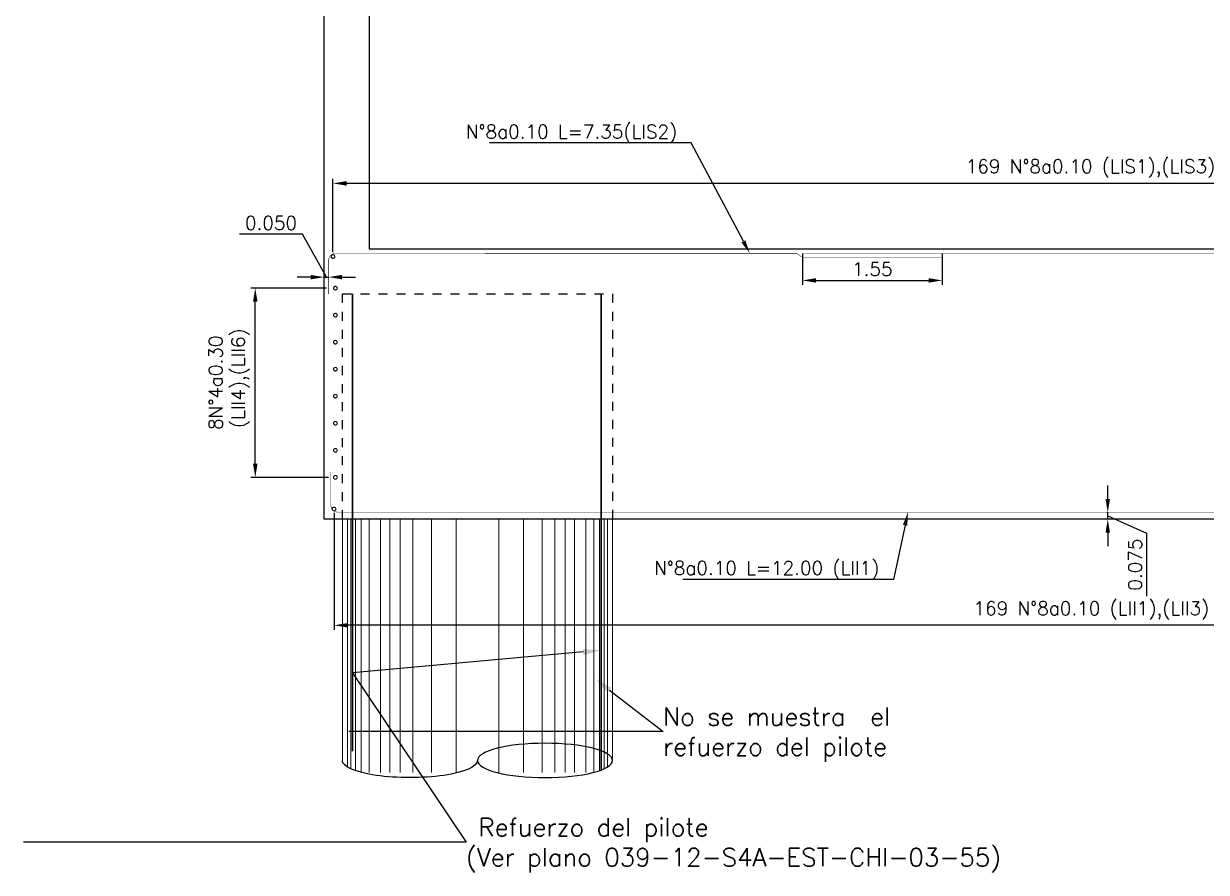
# Model space of a CAD drawing. Header units: metres. Extents: x 1080594 to 1081411, y 976871 to 977162.
# Drawn here: x 1081025.38 to 1081038.51, y 977087.56 to 977096.98 of the extents above; entities that cross this region are included whole.
import ezdxf
from ezdxf import colors
from ezdxf.entities.mleader import LeaderData, LeaderLine
from ezdxf.math import Vec2, Vec3

# ---------------------------------------------------------------- set-up
doc = ezdxf.new("R2010")
doc.units = ezdxf.units.M
doc.header["$LTSCALE"] = 25.4
doc.linetypes.add('DASHDOT', pattern=[1, 0.5, -0.25, 0, -0.25])
doc.linetypes.add('HIDDEN', pattern=[0.375, 0.25, -0.125])
for name, color, linetype in [('CONTRAPESO', 3, 'Continuous'), ('COT', 1, 'Continuous'), ('DIMCONTRAPESO', 1, 'Continuous'), ('EJE-D', 11, 'DASHDOT'), ('PROYECC', 251, 'HIDDEN'), ('REF', 6, 'Continuous')]:
    doc.layers.add(name, color=color, linetype=linetype)
for name, color, linetype, lineweight in [('COTA', 1, 'Continuous', 30), ('COTACIM', 20, 'Continuous', 5), ('OTROS', 8, 'Continuous', 5), ('REF 7', 210, 'Continuous', 30)]:
    doc.layers.add(name, color=color, linetype=linetype, lineweight=lineweight)
doc.styles.add('romans', font='romans.shx')
doc.dimstyles.new('Copy 75', dxfattribs={"dimtxt": 0.15, "dimasz": 0.15, "dimexe": 0.05, "dimexo": 0.05, "dimgap": 0.05, "dimtad": 1, "dimzin": 0, "dimdsep": 46, "dimtxsty": 'romans', "dimcen": 0.002, "dimclrd": 1, "dimclre": 1, "dimclrt": 3, "dimadec": 4, "dimazin": 0, "dimtfac": 1, "dimtofl": 0, "dimtmove": 1, "dimatfit": 3, "dimfxl": 1, "dimtolj": 1, "dimtzin": 0, "dimarcsym": 1})

# ---------------------------------------------------------------- blocks, each defined once
blk = doc.blocks.new('*D1150')
at = {"layer": 'Defpoints', "color": 0, "transparency": 16777216}
for p in [(1081037.416314526, 977091.5591953361), (1081037.416314526, 977091.5591953361), (1081037.416314526, 977091.4844469848)]:
    blk.add_point(p, dxfattribs=at)
at = {"layer": 'DIMCONTRAPESO', "color": 1, "lineweight": -2, "transparency": 16777216}
for p, q in [((1081037.416314526, 977091.7091953361), (1081037.416314526, 977091.8591953361)), ((1081037.416314526, 977091.4844469848), (1081037.416314526, 977091.5591953361)), ((1081037.416314526, 977091.5218211605), (1081037.845129147, 977091.3299268095)), ((1081037.416314526, 977091.3344469848), (1081037.416314526, 977091.1844469848)), ((1081037.845129147, 977091.3299268095), (1081037.845129147, 977090.6299268096))]:
    blk.add_line(p, q, dxfattribs=at)
at = {"layer": 'DIMCONTRAPESO', "color": 1, "transparency": 16777216}
for points in [[(1081037.391314526, 977091.7091953361), (1081037.441314526, 977091.7091953361), (1081037.416314526, 977091.5591953361)], [(1081037.391314526, 977091.3344469848), (1081037.441314526, 977091.3344469848), (1081037.416314526, 977091.4844469848)]]:
    blk.add_solid(points, dxfattribs=at)
at = {"layer": 'DIMCONTRAPESO', "color": 3, "transparency": 16777216, "insert": (1081037.720129147, 977090.9799268096), "char_height": 0.15, "attachment_point": 5, "rotation": 90, "style": 'romans'}
blk.add_mtext('\\A1;0.075', dxfattribs=at)
blk = doc.blocks.new('*U1135')
at = {"layer": 'REF', "ltscale": 0.1, "const_width": 0.04}
blk.add_lwpolyline([(-0.00634999992325902, 0, 1), (0.00634999992325902, 0, 1)], format="xyb", close=True, dxfattribs=at)
blk = doc.blocks.new('*U1136')
at = {"layer": 'DIMCONTRAPESO', "color": 0, "linetype": 'ByBlock', "lineweight": -2, "transparency": 16777216}
for p in [(16.8, 2.1), (16.8, 1.8), (16.8, 1.5), (16.8, 1.2), (16.8, 0.8999999999999999), (16.8, 0.6), (16.8, 0.3), (16.8, 0)]:
    blk.add_blockref('*U1135', p, dxfattribs=at)
blk = doc.blocks.new('*D1152')
at = {"layer": 'Defpoints', "color": 0, "transparency": 16777216}
for p in [(1081027.951398266, 977094.0485894503), (1081028.791050332, 977094.0485894503), (1081028.816050332, 977091.9485894503)]:
    blk.add_point(p, dxfattribs=at)
at = {"layer": 'DIMCONTRAPESO', "color": 1, "lineweight": -2, "transparency": 16777216}
for p, q in [((1081028.741050332, 977094.0485894503), (1081027.901398266, 977094.0485894503)), ((1081027.951398266, 977092.0985894504), (1081027.951398266, 977093.8985894503)), ((1081028.766050332, 977091.9485894503), (1081027.901398266, 977091.9485894503))]:
    blk.add_line(p, q, dxfattribs=at)
at = {"layer": 'DIMCONTRAPESO', "color": 1, "transparency": 16777216}
for points in [[(1081027.926398266, 977093.8985894503), (1081027.976398266, 977093.8985894503), (1081027.951398266, 977094.0485894503)], [(1081027.926398266, 977092.0985894504), (1081027.976398266, 977092.0985894504), (1081027.951398266, 977091.9485894503)]]:
    blk.add_solid(points, dxfattribs=at)
at = {"layer": 'DIMCONTRAPESO', "color": 3, "transparency": 16777216, "insert": (1081027.662112552, 977092.9985894503), "char_height": 0.15, "attachment_point": 5, "rotation": 90, "style": 'romans'}
blk.add_mtext('\\A1;8N°4a0.30\\P (LII4),(LII6)', dxfattribs=at)
blk = doc.blocks.new('*D1154')
at = {"layer": 'Defpoints', "color": 0, "transparency": 16777216}
for p in [(1081034.026500821, 977094.4845164313), (1081035.577918264, 977094.4845164313), (1081035.577918264, 977094.1342685897)]:
    blk.add_point(p, dxfattribs=at)
at = {"layer": 'DIMCONTRAPESO', "color": 1, "lineweight": -2, "transparency": 16777216}
for p, q in [((1081034.026500821, 977094.4345164313), (1081034.026500821, 977094.0842685896)), ((1081035.577918264, 977094.4345164313), (1081035.577918264, 977094.0842685896)), ((1081034.176500821, 977094.1342685897), (1081035.427918264, 977094.1342685897))]:
    blk.add_line(p, q, dxfattribs=at)
at = {"layer": 'DIMCONTRAPESO', "color": 1, "transparency": 16777216}
for points in [[(1081034.176500821, 977094.1592685897), (1081034.176500821, 977094.1092685896), (1081034.026500821, 977094.1342685897)], [(1081035.427918264, 977094.1592685897), (1081035.427918264, 977094.1092685896), (1081035.577918264, 977094.1342685897)]]:
    blk.add_solid(points, dxfattribs=at)
at = {"layer": 'DIMCONTRAPESO', "color": 3, "transparency": 16777216, "insert": (1081034.802209542, 977094.2592685897), "char_height": 0.15, "attachment_point": 5, "style": 'romans'}
blk.add_mtext('\\A1;1.55', dxfattribs=at)
blk = doc.blocks.new('*D1155')
at = {"layer": 'COTA', "color": 1, "lineweight": -2, "transparency": 16777216}
for p, q in [((1081028.814533477, 977094.4492380426), (1081028.814533477, 977095.2609515024)), ((1081045.634168074, 977094.4492380426), (1081045.634168074, 977095.2609515024)), ((1081045.484168074, 977095.2109515023), (1081028.964533477, 977095.2109515023))]:
    blk.add_line(p, q, dxfattribs=at)
at = {"layer": 'COTA', "color": 1, "transparency": 16777216}
for points in [[(1081028.964533477, 977095.2359515023), (1081028.964533477, 977095.1859515023), (1081028.814533477, 977095.2109515023)], [(1081045.484168074, 977095.2359515023), (1081045.484168074, 977095.1859515023), (1081045.634168074, 977095.2109515023)]]:
    blk.add_solid(points, dxfattribs=at)
at = {"layer": 'Defpoints', "color": 0, "transparency": 16777216}
for p in [(1081028.814533477, 977095.2109515023), (1081028.814533477, 977094.3992380425), (1081045.634168074, 977094.3992380425)]:
    blk.add_point(p, dxfattribs=at)
at = {"layer": 'COTA', "color": 3, "transparency": 16777216, "insert": (1081037.224350776, 977095.3752372166), "char_height": 0.15, "attachment_point": 5, "style": 'romans'}
blk.add_mtext('\\A1;169 N°8a0.10 (LIS1),(LIS3)', dxfattribs=at)
blk = doc.blocks.new('*D1156')
at = {"layer": 'COTA', "color": 1, "lineweight": -2, "transparency": 16777216}
for p, q in [((1081028.825956203, 977091.5542908577), (1081028.825956203, 977090.2564289531)), ((1081045.642693053, 977091.5542907091), (1081045.642693053, 977090.2564289531)), ((1081045.492693053, 977090.3064289532), (1081028.975956202, 977090.3064289532))]:
    blk.add_line(p, q, dxfattribs=at)
at = {"layer": 'COTA', "color": 1, "transparency": 16777216}
for points in [[(1081028.975956202, 977090.3314289532), (1081028.975956202, 977090.2814289532), (1081028.825956203, 977090.3064289532)], [(1081045.492693053, 977090.3314289532), (1081045.492693053, 977090.2814289532), (1081045.642693053, 977090.3064289532)]]:
    blk.add_solid(points, dxfattribs=at)
at = {"layer": 'Defpoints', "color": 0, "transparency": 16777216}
for p in [(1081028.825956203, 977091.6042908578), (1081045.642693053, 977091.6042907091), (1081028.825956203, 977090.3064289532)]:
    blk.add_point(p, dxfattribs=at)
at = {"layer": 'COTA', "color": 3, "transparency": 16777216, "insert": (1081037.234324628, 977090.4707146675), "char_height": 0.15, "attachment_point": 5, "style": 'romans'}
blk.add_mtext('\\A1;169 N°8a0.10 (LII1),(LII3)', dxfattribs=at)
blk = doc.blocks.new('*D1158')
at = {"layer": 'Defpoints', "color": 0, "transparency": 16777216}
for p in [(1081028.716042195, 977094.1708767187), (1081028.766042195, 977094.1708767187), (1081028.766042195, 977094.1708767187)]:
    blk.add_point(p, dxfattribs=at)
at = {"layer": 'EJE-D', "color": 1, "lineweight": -2, "transparency": 16777216}
for p, q in [((1081028.476246337, 977094.6458767187), (1081027.776246337, 977094.6458767187)), ((1081028.741042195, 977094.1708767187), (1081028.476246337, 977094.6458767187)), ((1081028.566042195, 977094.1708767187), (1081028.416042195, 977094.1708767187)), ((1081028.716042195, 977094.1708767187), (1081028.766042195, 977094.1708767187)), ((1081028.916042195, 977094.1708767187), (1081029.066042195, 977094.1708767187))]:
    blk.add_line(p, q, dxfattribs=at)
at = {"layer": 'EJE-D', "color": 1, "transparency": 16777216}
for points in [[(1081028.566042195, 977094.1958767187), (1081028.566042195, 977094.1458767187), (1081028.716042195, 977094.1708767187)], [(1081028.916042195, 977094.1958767187), (1081028.916042195, 977094.1458767187), (1081028.766042195, 977094.1708767187)]]:
    blk.add_solid(points, dxfattribs=at)
at = {"layer": 'EJE-D', "color": 3, "transparency": 16777216, "insert": (1081028.126246337, 977094.7708767187), "char_height": 0.15, "attachment_point": 5, "style": 'romans'}
blk.add_mtext('\\A1;0.050', dxfattribs=at)

msp = doc.modelspace()

# ---------------------------------------------------------------- linework, layer by layer
at = {"layer": 'CONTRAPESO'}
msp.add_lwpolyline([(1081029.517776002, 977104.0884469848), (1081030.361580982, 977103.3309598716), (1081030.361580982, 977103.0884469849), (1081029.215855522, 977103.0884469848), (1081029.216143668, 977101.5473450915), (1081029.216143668, 977094.4844469848), (1081045.214557624, 977094.4844469848), (1081045.214557624, 977103.0884469848), (1081038.990999469, 977103.0884469848), (1081038.064252467, 977103.9203914837), (1081038.064252467, 977104.0884469848), (1081045.71591435, 977104.0884469848), (1081045.715855522, 977091.4844469848), (1081028.716042195, 977091.4844469848), (1081028.715855522, 977104.0884469848)], close=True, dxfattribs=at)
at = {"layer": 'COT', "extrusion": (0, 0, -1)}
msp.add_ellipse((1081031.169073066, 977088.8065512272), major_axis=(-0.7502605647517244, 0), ratio=0.2543813295763042, dxfattribs=at)
msp.add_ellipse((1081029.668551936, 977088.8065512272), major_axis=(-0.7502605647517244, 0), ratio=0.2543813295763042, start_param=3.141592653589792, end_param=6.283185307179586, dxfattribs=at)
at = {"layer": 'OTROS'}
for p, q in [((1081028.97374919, 977091.4844469848), (1081028.97374919, 977088.734538367)), ((1081029.011984341, 977091.4844469848), (1081029.011984341, 977088.7141964722)), ((1081029.062964524, 977091.4844469848), (1081029.062964524, 977088.6938873472)), ((1081029.126689794, 977091.4844469848), (1081029.126689794, 977088.6741623242)), ((1081029.215905128, 977091.4844469848), (1081029.215905128, 977088.6741623242)), ((1081029.343355641, 977091.4844469848), (1081029.343355641, 977088.6741623242)), ((1081029.445316034, 977091.4844469848), (1081029.445316034, 977088.6741623242)), ((1081029.560021487, 977091.4844469848), (1081029.560021487, 977088.6741623242)), ((1081029.700217032, 977091.4844469848), (1081029.700217032, 977088.6741623242)), ((1081029.907220877, 977091.4844469848), (1081029.907220877, 977088.6741623242)), ((1081030.180927905, 977091.4844469848), (1081030.180927905, 977088.6741623242)), ((1081030.656863058, 977091.4844469848), (1081030.656863058, 977088.6741623242)), ((1081030.930570087, 977091.4844469848), (1081030.930570087, 977088.6741623242)), ((1081031.137573932, 977091.4844469848), (1081031.137573932, 977088.6741623242)), ((1081031.277769476, 977091.4844469848), (1081031.277769476, 977088.6741623242)), ((1081031.392474929, 977091.4844469848), (1081031.392474929, 977088.6741623242)), ((1081031.494435323, 977091.4844469848), (1081031.494435323, 977088.6741623242)), ((1081031.621885835, 977091.4844469848), (1081031.621885835, 977088.6741623242)), ((1081031.711101169, 977091.4844469848), (1081031.711101169, 977088.6741623242)), ((1081031.77482644, 977091.4844469848), (1081031.77482644, 977088.6938873472)), ((1081031.825806622, 977091.4844469848), (1081031.825806622, 977088.7141964722)), ((1081031.864041773, 977091.4844469848), (1081031.864041773, 977088.734538367))]:
    msp.add_line(p, q, dxfattribs=at)
msp.add_lwpolyline([(1081031.91933363, 977088.8065512272), (1081031.91933363, 977091.4844469848), (1081028.918291371, 977091.4844469848), (1081028.918291371, 977088.8065512272)], dxfattribs=at)
at = {"layer": 'PROYECC', "color": 14, "ltscale": 0.01}
msp.add_lwpolyline([(1081031.91933363, 977091.4844469848), (1081028.918291371, 977091.4844469848), (1081028.918291371, 977093.9864778988), (1081031.91933363, 977093.9864778988)], close=True, dxfattribs=at)
at = {"layer": 'REF', "ltscale": 0.1}
for points, const_width in [([(1081035.577918264, 977094.3850546905), (1081034.034138503, 977094.3847134484), (1081033.963234565, 977094.4346043387), (1081028.842043736, 977094.4340439648, 0.4141813563918298), (1081028.766052093, 977094.3580439653), (1081028.766052093, 977093.9840356089)], 0.004999999999999999), ([(1081045.665855523, 977093.9840340728), (1081045.665855523, 977094.3580340728, 0.414213562373095), (1081045.589855523, 977094.4340340728), (1081034.035057312, 977094.4340340728)], 0.005), ([(1081028.791052093, 977092.0131448277), (1081028.791052093, 977091.6391448277, 0.414213562373095), (1081028.867052093, 977091.5631448277), (1081040.395566371, 977091.5631448277)], 0.005)]:
    msp.add_lwpolyline(points, format="xyb", dxfattribs=dict(at, const_width=const_width))
at = {"layer": 'REF', "ltscale": 0.1, "const_width": 0.04}
for points in [[(1081028.808183476, 977094.3990806885, 1), (1081028.820883476, 977094.3990806885, 1)], [(1081028.819606202, 977091.5977835038, 1), (1081028.832306202, 977091.5977835038, 1)]]:
    msp.add_lwpolyline(points, format="xyb", close=True, dxfattribs=at)
at = {"layer": 'REF 7', "ltscale": 0.1}
for points in [[(1081029.032659199, 977088.9105420707), (1081029.032659199, 977093.9864778988)], [(1081031.791392169, 977088.7025603837), (1081031.791392169, 977093.9864778988)]]:
    msp.add_lwpolyline(points, dxfattribs=at)

# ---------------------------------------------------------------- block references
at = {"layer": 'DIMCONTRAPESO', "color": 2, "xscale": -1}
msp.add_blockref('*U1136', (1081045.640948859, 977091.9485894503), dxfattribs=at)

# ---------------------------------------------------------------- dimensions: what is measured, and where the dimension line sits
at = {"layer": 'COTA'}
for base, p1, p2, text, picture, middle in [((1081028.814533477, 977095.2109515023), (1081045.634168074, 977094.3992380425), (1081028.814533477, 977094.3992380425), '169 N°8a0.10 (LIS1),(LIS3)', '*D1155', (1081037.224350776, 977095.3752372166)), ((1081028.825956203, 977090.3064289532), (1081045.642693053, 977091.6042907091), (1081028.825956203, 977091.6042908578), '169 N°8a0.10 (LII1),(LII3)', '*D1156', (1081037.234324628, 977090.4707146675))]:
    dim = msp.add_linear_dim(base=base, p1=p1, p2=p2, angle=180, text=text, dimstyle='Copy 75', dxfattribs=at)
    dim.commit()
    dim.dimension.update_dxf_attribs({"geometry": picture, "text_midpoint": middle})
at = {"layer": 'DIMCONTRAPESO'}
dim = msp.add_linear_dim(base=(1081035.577918264, 977094.1342685897), p1=(1081034.026500821, 977094.4845164313), p2=(1081035.577918264, 977094.4845164313), angle=180, dimstyle='Copy 75', dxfattribs=at)
dim.commit()
dim.dimension.update_dxf_attribs({"geometry": '*D1154', "text_midpoint": (1081034.802209542, 977094.2592685897)})
dim = msp.add_linear_dim(base=(1081027.951398266, 977094.0485894503), p1=(1081028.816050332, 977091.9485894503), p2=(1081028.791050332, 977094.0485894503), angle=90, text='8N°4a0.30\\P (LII4),(LII6)', dimstyle='Copy 75', dxfattribs=at)
dim.commit()
dim.dimension.update_dxf_attribs({"geometry": '*D1152', "text_midpoint": (1081027.951398266, 977092.9985894503), "dimtype": 160})
dim = msp.add_linear_dim(base=(1081037.416314526, 977091.5591953361), p1=(1081037.416314526, 977091.4844469848), p2=(1081037.416314526, 977091.5591953361), angle=90, dimstyle='Copy 75', override={"dimdec": 3}, dxfattribs=at)
dim.commit()
dim.dimension.update_dxf_attribs({"geometry": '*D1150', "text_midpoint": (1081037.845129147, 977091.2799268096), "dimtype": 160})
at = {"layer": 'EJE-D', "color": 2}
dim = msp.add_linear_dim(base=(1081028.766042195, 977094.1708767187), p1=(1081028.716042195, 977094.1708767187), p2=(1081028.766042195, 977094.1708767187), angle=180, dimstyle='Copy 75', override={"dimdec": 3}, dxfattribs=at)
dim.commit()
dim.dimension.update_dxf_attribs({"geometry": '*D1158', "text_midpoint": (1081028.426246337, 977094.6458767187), "dimtype": 160})

# ---------------------------------------------------------------- leaders
at = {"layer": 'COTACIM'}
ml = msp.add_multileader_mtext('Standard', dxfattribs=at)
ml.set_content('N°8a0.10 L=7.35{\\A1;(LIS2)}', color=3, style='romans')
ml.set_leader_properties(color=256)
ml.build(insert=Vec2(0, 0))
ml.multileader.update_dxf_attribs({"text_left_attachment_type": 6, "text_right_attachment_type": 6, "dogleg_length": 0.1560199508385566, "arrow_head_size": 0.15})
ctx = ml.context
ctx.base_point, ctx.char_height, ctx.arrow_head_size, ctx.landing_gap_size, ctx.plane_origin = Vec3(1081030.071884296, 977095.6599123807), 0.15, 0.15, 0, Vec3(1081033.441396432, 977094.5683265566)
ctx.left_attachment, ctx.right_attachment, ctx.text_align_type = 6, 6, 2
notes = []
notes.append((ctx, [(0, (1, 1, 0), (1081032.792189961, 977095.6599123807), (-1, 0), 0.1560199508385566, [(0, [(1081033.441396432, 977094.4355706342)], 0, [])])]))
ctx.mtext.insert, ctx.mtext.width, ctx.mtext.alignment, ctx.mtext.flow_direction = Vec3(1081032.63617001, 977095.8599123807), 3.105999943800271, 3, 5
ml = msp.add_multileader_mtext('Standard', dxfattribs=at)
ml.set_content('N°8a0.10 L=12.00 {\\A1;(LII1)}', color=3, style='romans')
ml.set_leader_properties(color=256)
ml.build(insert=Vec2(0, 0))
ml.multileader.update_dxf_attribs({"text_left_attachment_type": 6, "text_right_attachment_type": 6, "dogleg_length": 0.1560199508385566, "arrow_head_size": 0.15})
ctx = ml.context
ctx.base_point, ctx.char_height, ctx.arrow_head_size, ctx.landing_gap_size, ctx.plane_origin = Vec3(1081032.108441558, 977090.8166203639), 0.15, 0.15, 0, Vec3(1081035.724313653, 977089.9923786846)
ctx.left_attachment, ctx.right_attachment, ctx.text_align_type = 6, 6, 2
notes.append((ctx, [(0, (1, 1, 0), (1081035.03589008, 977090.8166203639), (-1, 0), 0.1560199508385566, [(0, [(1081035.198602743, 977091.5631448277)], 0, [])])]))
ctx.mtext.insert, ctx.mtext.alignment, ctx.mtext.flow_direction = Vec3(1081034.879870129, 977091.0166203638), 3, 5
ml = msp.add_multileader_mtext('Standard', dxfattribs=at)
ml.set_content(' Refuerzo del pilote\\P(Ver plano 039-12-S4A-EST-CHI-03-55){\\C4; }', color=3, style='romans')
ml.set_leader_properties(color=1)
ml.build(insert=Vec2(0, 0))
ml.multileader.update_dxf_attribs({"text_left_attachment_type": 6, "text_right_attachment_type": 6, "dogleg_length": 0, "arrow_head_size": 0.2})
ctx = ml.context
ctx.base_point, ctx.char_height, ctx.arrow_head_size, ctx.landing_gap_size, ctx.plane_origin = Vec3(1081030.292697204, 977087.8980802147), 0.2, 0.2, 0, Vec3(1081030.681974899, 977089.2330980977)
ctx.left_attachment, ctx.right_attachment = 6, 6
notes.append((ctx, [(0, (1, 1, 0), (1081030.292697204, 977087.8980802147), (1, 0), 0, [(1, [(1081031.791392169, 977090.0281200191), (1081029.032659199, 977089.7797780683)], 0, [])])]))
ctx.mtext.insert, ctx.mtext.width, ctx.mtext.flow_direction = Vec3(1081030.292697204, 977088.1647468815), 7.379388367058709, 5
ml = msp.add_multileader_mtext('Standard', dxfattribs=at)
ml.set_content('No se muestra  el refuerzo del pilote', color=3, style='romans')
ml.set_leader_properties(color=1)
ml.build(insert=Vec2(0, 0))
ml.multileader.update_dxf_attribs({"text_left_attachment_type": 6, "text_right_attachment_type": 6, "dogleg_length": 0, "arrow_head_size": 0.2})
ctx = ml.context
ctx.base_point, ctx.char_height, ctx.arrow_head_size, ctx.landing_gap_size, ctx.plane_origin = Vec3(1081032.481041918, 977089.1262211521), 0.2, 0.2, 0, Vec3(1081037.179898977, 977088.9151525935)
ctx.left_attachment, ctx.right_attachment = 6, 6
notes.append((ctx, [(0, (1, 1, 0), (1081032.481041918, 977089.1262211521), (1, 0), 0, [(0, [(1081031.726225053, 977089.7101745149)], 0, [])])]))
ctx.mtext.insert, ctx.mtext.width, ctx.mtext.flow_direction = Vec3(1081032.481041918, 977089.3928878189), 3.456050716806203, 5
for ctx, leaders in notes:
    for number, flags, end, landing, length, lines in leaders:
        leader = LeaderData()
        leader.index, (leader.has_last_leader_line, leader.has_dogleg_vector, leader.attachment_direction) = number, flags
        leader.last_leader_point, leader.dogleg_vector, leader.dogleg_length = Vec3(end), Vec3(landing), length
        for number, points, colour, breaks in lines:
            line = LeaderLine()
            line.index, line.vertices, line.color, line.breaks = number, Vec3.list(points), colors.encode_raw_color(colour), breaks
            leader.lines.append(line)
        ctx.leaders.append(leader)

doc.saveas('drawing.dxf')
